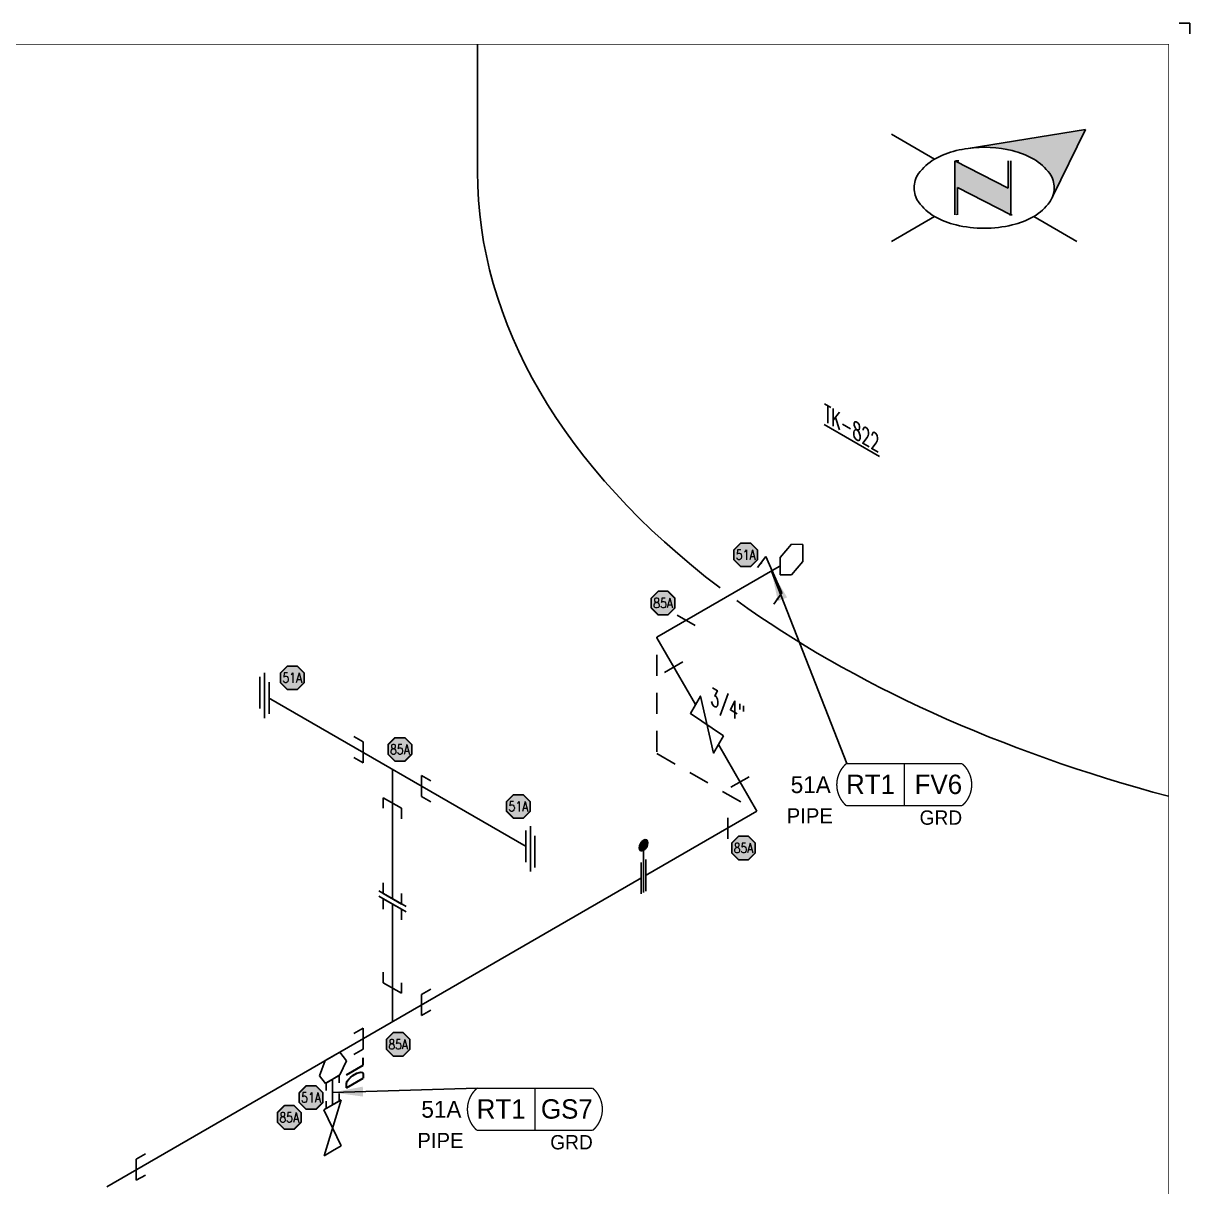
# Model space of a CAD drawing. Header units: inches. Extents: x 0.1 to 17.4, y 0.1 to 11.4.
# Drawn here: x 10.45 to 17.38, y 4.47 to 11.37 of the extents above; entities that cross this region are included whole.
import ezdxf
from ezdxf.enums import TextEntityAlignment as Align

# ---------------------------------------------------------------- set-up
doc = ezdxf.new("R2010")
doc.units = ezdxf.units.IN
doc.header["$MEASUREMENT"] = 0
doc.linetypes.add('HIDDEN2', pattern=[0.1875, 0.125, -0.0625])
for name, color, linetype in [('BORDER', 3, 'Continuous'), ('DL', 20, 'Continuous'), ('EQUIP', 131, 'Continuous'), ('EQUIP-ANNO', 150, 'Continuous'), ('FITTINGS', 4, 'Continuous'), ('PART_PCML', 7, 'Continuous'), ('PART_SelectedCML_RT', 132, 'Continuous'), ('PIPE-ANNO', 150, 'HIDDEN2'), ('TEXT', 7, 'Continuous')]:
    doc.layers.add(name, color=color, linetype=linetype)
doc.layers.add('PIPE', color=7, linetype='Continuous', lineweight=30)
doc.styles.add('CMLPAS', font='')
doc.styles.add('ISO30', font='simplex.shx', dxfattribs={"width": 0.85, "oblique": 30, "height": 0.075})
doc.styles.add('PART_Standard', font='romans', dxfattribs={"width": 0.8, "height": 0.09})
doc.styles.add('Richmond', font='arial.ttf')
doc.styles.add('SIMPLEX', font='ROMANS')
doc.styles.get("Standard").update_dxf_attribs({"font": 'arial.ttf'})
doc.styles.get('CMLPAS').set_extended_font_data('Cordia New')
doc.dimstyles.new('Richmond', dxfattribs={"dimtxt": 0.18, "dimasz": 0.18, "dimexe": 0.18, "dimexo": 0.0625, "dimgap": 0.09, "dimtad": 0, "dimtih": 1, "dimtoh": 1, "dimdec": 4, "dimzin": 0, "dimdsep": 46, "dimtxsty": 'Richmond', "dimcen": 0.09, "dimadec": 0, "dimazin": 0, "dimtfac": 1, "dimtdec": 4, "dimtofl": 0, "dimtmove": 0, "dimatfit": 3, "dimfxl": 1, "dimtolj": 1, "dimtzin": 0, "dimarcsym": 0})
doc.dimstyles.get("Standard").update_dxf_attribs({"dimtxt": 0.18, "dimasz": 0.18, "dimexe": 0.18, "dimexo": 0.0625, "dimgap": 0.09, "dimtad": 0, "dimtih": 1, "dimtoh": 1, "dimdec": 4, "dimzin": 0, "dimdsep": 46, "dimtxsty": 'Standard', "dimcen": 0.09, "dimadec": 0, "dimazin": 0, "dimtfac": 1, "dimtdec": 4, "dimtofl": 0, "dimtmove": 0, "dimatfit": 3, "dimfxl": 1, "dimtolj": 1, "dimtzin": 0, "dimarcsym": 0})

# ---------------------------------------------------------------- blocks, each defined once
blk = doc.blocks.new('north2')
at = {"layer": 'BORDER'}
for points in [[(-0.706, -0.7673, -0.156851), (-0.679, -0.8512, -0.095667), (-0.6893, -0.9048), (-0.4945, -0.5044), (-1.1905, -0.6173, -0.092194), (-0.9281, -0.6306, -0.072341), (-0.8009, -0.6813, -0.106617)], [(-0.9381, -1.0109), (-0.9364, -1.0092), (-0.9364, -0.6907), (-0.9524, -0.6907), (-0.9524, -0.8533), (-1.2701, -0.6907), (-1.2701, -0.7067), (-1.2701, -1.0118), (-1.254, -1.0118), (-1.254, -0.8492)]]:
    blk.add_hatch(color=7, dxfattribs=at).paths.add_polyline_path(points)
at = {"layer": 'BORDER', "color": 7}
for p, q in [((-1.3895, -0.6813), (-1.6462, -0.5331)), ((-0.4945, -0.5044), (-1.1905, -0.6173)), ((-0.4945, -0.5044), (-0.6893, -0.9048)), ((-1.2701, -0.6907), (-1.2701, -1.0118)), ((-0.9524, -0.8533), (-1.2701, -0.6907)), ((-1.2701, -0.7067), (-1.2701, -0.6907)), ((-1.262, -0.6907), (-1.246, -0.6907)), ((-0.9524, -0.6907), (-0.9524, -0.8533)), ((-0.9364, -0.6907), (-0.9364, -1.0118)), ((-0.9364, -1.0118), (-1.254, -0.8492)), ((-1.254, -0.8492), (-1.254, -1.0118)), ((-1.3895, -1.0211), (-1.6462, -1.1694)), ((-1.2603, -1.0109), (-1.262, -1.0092)), ((-0.9283, -1.0118), (-0.9444, -1.0118)), ((-0.8009, -1.0211), (-0.5441, -1.1694))]:
    blk.add_line(p, q, dxfattribs=at)
for centre, radius, start, end in [((-1.0952, -1.3294), 0.7185, 97.62035, 103.44948), ((-1.0952, -1.3294), 0.7185, 76.55052, 97.62035), ((-1.2376, -0.9443), 0.3037, 120, 144.34287), ((-1.1517, -1.0932), 0.4756, 103.44948, 120), ((-1.0387, -1.0932), 0.4756, 60, 76.55052), ((-0.9527, -0.9443), 0.3037, 35.65713, 60), ((-1.3674, -0.8512), 0.144, 144.34287, 180), ((-0.823, -0.8512), 0.144, 360, 35.65713), ((-1.3674, -0.8512), 0.144, 180, 215.65713), ((-0.823, -0.8512), 0.144, 337.57958, 360), ((-1.2376, -0.7582), 0.3037, 215.65713, 240), ((-0.9527, -0.7582), 0.3037, 300, 324.34287), ((-0.823, -0.8512), 0.144, 324.34287, 337.55468), ((-1.1517, -0.6093), 0.4756, 240, 256.55052), ((-1.0387, -0.6093), 0.4756, 283.44948, 300), ((-1.0952, -0.373), 0.7185, 256.55052, 270), ((-1.0952, -0.373), 0.7185, 270, 283.44948)]:
    blk.add_arc(centre, radius, start, end, dxfattribs=at)
blk = doc.blocks.new('A$C6804a2e5')
blk.add_blockref('north2', (0, 0))
blk = doc.blocks.new('A$C860dd1f6')
at = {"layer": 'PIPE'}
blk.add_blockref('A$C6804a2e5', (0, 0), dxfattribs=at)
blk = doc.blocks.new('Border')
at = {"layer": 'BORDER', "const_width": 0.005}
blk.add_lwpolyline([(0.25, 0.25), (17.25, 0.25), (17.25, 11.25), (0.25, 11.25)], close=True, dxfattribs=at)
blk = doc.blocks.new('*U96')
blk.add_wipeout([(0, -0.0504), (-0.0671, -0.13), (-0.1342, -0.13), (-0.1342, -0.0272), (-0.0671, 0.0525), (0, 0.0504)])
at = {"layer": 'FITTINGS', "linetype": 'Continuous'}
for p, q in [((-0.0671, 0.0525), (-0.1342, -0.0272)), ((-0.0671, 0.0525), (0, 0.0504)), ((0, 0.0504), (0, -0.0504)), ((-0.1342, -0.0272), (-0.1342, -0.13)), ((0, -0.0504), (-0.0671, -0.13)), ((-0.0671, -0.13), (-0.1342, -0.13))]:
    blk.add_line(p, q, dxfattribs=at)
blk = doc.blocks.new('2_UNION_THREAD_30')
at = {"color": 0, "linetype": 'ByBlock', "lineweight": -2}
blk.add_wipeout([(-0.0271, -0.1094), (0.0271, -0.0781), (0.0271, 0.1094), (-0.0271, 0.0781)], dxfattribs=at)
for p, q in [((-0.0271, 0.0781), (-0.0271, -0.1094)), ((0, 0.1345), (0, -0.1345)), ((0.0271, 0.1094), (0.0271, -0.0781))]:
    blk.add_line(p, q, dxfattribs=at)
blk = doc.blocks.new('*U97')
blk.add_wipeout([(0.1181, -0.0088), (0.1181, -0.1276), (0, 0), (-0.1181, 0.0088), (-0.1181, 0.1276), (0, 0)]).dxf.layer = 'FITTINGS'
at = {"layer": 'FITTINGS'}
blk.add_lwpolyline([(0.1181, -0.0088), (-0.1181, 0.0088), (-0.1181, 0.1276), (0.1181, -0.1276)], close=True, dxfattribs=at)
blk = doc.blocks.new('1_Text_330')
at = {"layer": 'TEXT', "style": 'PART_Standard', "oblique": 330, "width": 0.8}
blk.add_attdef('3/4"', (0, 0), '', height=0.09, rotation=330, dxfattribs=at)
blk = doc.blocks.new('O-let 1')
at = {"layer": 'FITTINGS', "linetype": 'ByBlock'}
for p, q in [((-0.0439, -0.0254), (0.0439, 0.0254)), ((0.0827, -0.0263), (0.0439, 0.0254)), ((-0.0439, -0.0254), (-0.0768, -0.1149)), ((0.0437, -0.1104), (0.0827, -0.0263)), ((-0.0768, -0.1149), (-0.0428, -0.1603)), ((-0.0428, -0.1603), (0.0437, -0.1104))]:
    blk.add_line(p, q, dxfattribs=at)
blk = doc.blocks.new('2_SOCKET_SINGLE_30')
at = {"color": 0, "linetype": 'ByBlock', "lineweight": -2}
for p, q in [((0, 0.0625), (0.0541, 0.0937)), ((0, 0.0625), (0, -0.0625)), ((0, -0.0625), (0.0541, -0.0313))]:
    blk.add_line(p, q, dxfattribs=at)
blk = doc.blocks.new('DL_Vert_330')
at = {"layer": 'DL', "style": 'ISO30', "oblique": 330, "width": 0.85}
blk.add_text('DL', height=0.1, rotation=90, dxfattribs=at).set_placement((0, 0))
blk = doc.blocks.new('Socket_30')
at = {"color": 0, "linetype": 'ByBlock', "lineweight": -2}
for p, q in [((0, 0.0313), (0.0271, 0.0469)), ((0, 0.0313), (0, -0.0313)), ((0, -0.0313), (0.0271, -0.0156))]:
    blk.add_line(p, q, dxfattribs=at)
blk = doc.blocks.new('2_CONNECTION_SWFLANGE_DOUBLE_30')
at = {"color": 0, "linetype": 'ByBlock', "lineweight": -2}
blk.add_wipeout([(0.0135, -0.0859), (-0.0135, -0.1016), (-0.0135, 0.0859), (0.0135, 0.1016)], dxfattribs=at)
for p, q in [((-0.0135, 0.0859), (-0.0135, -0.1016)), ((0.0135, -0.0859), (0.0135, 0.1016))]:
    blk.add_line(p, q, dxfattribs=at)
at = {"color": 0, "linetype": 'ByBlock', "lineweight": -2, "zscale": 2}
for p, xscale, yscale in [((0.0135, 0.0078), 2, 2), ((-0.0135, -0.0078), -2, -2)]:
    blk.add_blockref('Socket_30', p, dxfattribs=dict(at, xscale=xscale, yscale=yscale))
blk = doc.blocks.new('2_TEE_SOCKET_30')
at = {"color": 0, "linetype": 'ByBlock', "lineweight": -2}
for p, q in [((0.0541, 0.2321), (0.0541, 0.2946)), ((0.0541, 0.2321), (-0.0541, 0.1696)), ((-0.0541, 0.1696), (-0.0541, 0.2321)), ((0.174, 0.1629), (0.2281, 0.1942)), ((0.174, 0.1629), (0.174, 0.0379)), ((0.174, 0.0379), (0.2281, 0.0692)), ((-0.0541, -0.2321), (0.0541, -0.1696)), ((0.0541, -0.1696), (0.0541, -0.2321)), ((-0.0541, -0.2321), (-0.0541, -0.2946))]:
    blk.add_line(p, q, dxfattribs=at)
blk = doc.blocks.new('2_BLIND_THREAD_PADDLE_30')
at = {"linetype": 'ByBlock', "lineweight": -2}
h = blk.add_hatch(color=0, dxfattribs=at)
edge = h.paths.add_edge_path()
edge.add_ellipse((0, 0.1869), major_axis=(-0.0185, -0.032), ratio=0.57735, start_angle=0, end_angle=360)
at = {"color": 0, "linetype": 'ByBlock', "lineweight": -2}
blk.add_ellipse((0, 0.1869), major_axis=(-0.0185, -0.032), ratio=0.57735, dxfattribs=at)
blk.add_wipeout([(-0.0141, 0.0856), (0.0141, 0.1019), (0.0141, -0.0856), (-0.0141, -0.1019)])
for p, q in [((0, -0.0937), (0, 0.1567)), ((-0.0141, -0.1019), (-0.0141, 0.0856)), ((0.0141, -0.0856), (0.0141, 0.1019))]:
    blk.add_line(p, q, dxfattribs=at)
blk = doc.blocks.new('PART_PCML')
blk.add_hatch(color=0).paths.add_polyline_path([(-0.0699, -0.029), (-0.029, -0.0699), (0.029, -0.0699), (0.0699, -0.029), (0.0699, 0.029), (0.029, 0.0699), (-0.029, 0.0699), (-0.0699, 0.029)])
at = {"color": 7, "const_width": 0.009}
blk.add_lwpolyline([(-0.0699, 0.029), (-0.029, 0.0699), (0.029, 0.0699), (0.0699, 0.029), (0.0699, -0.029), (0.029, -0.0699), (-0.029, -0.0699), (-0.0699, -0.029), (-0.0699, 0.029), (-0.029, 0.0699)], dxfattribs=at)
at = {"color": 18, "true_color": 0x000000}
blk.add_lwpolyline([(-0.029, 0.0699), (-0.0699, 0.029), (-0.0699, -0.029), (-0.029, -0.0699), (0.029, -0.0699), (0.0699, -0.029), (0.0699, 0.029), (0.029, 0.0699)], close=True, dxfattribs=at)
at = {"color": 7, "true_color": 0xffffff, "style": 'SIMPLEX', "width": 0.8, "flags": 1}
for tag, p in [('CIRCUIT', (-0.0939, 0.0889)), ('DM', (-0.0527, -0.1332)), ('TYPE', (-0.0749, -0.2043))]:
    blk.add_attdef(tag, p, '', height=0.0586, dxfattribs=at)
at = {"color": 7, "true_color": 0xffffff, "style": 'SIMPLEX', "width": 0.8}
blk.add_attdef('DMDISP', text='', height=0.0586, dxfattribs=at).set_placement((0, 0), align=Align.MIDDLE_CENTER)
blk = doc.blocks.new('CMLPAS')
at = {"const_width": 0.008}
blk.add_lwpolyline([(0.0625, 0.125, 0.454441), (0.0625, -0.125), (0.75, -0.125, 0.454441), (0.75, 0.125)], format="xyb", close=True, dxfattribs=at)
blk.add_lwpolyline([(0.4063, -0.125), (0.4063, 0.125)], dxfattribs=at)
at = {"style": 'CMLPAS', "flags": 1}
for tag, p in [('STATE', (0.75, 0.6229)), ('DL', (0.75, 0.4817)), ('CIRCUIT', (0.75, 0.3405)), ('SUBSINTERVAL(MONTHS)', (-0.0251, -0.3355)), ('OLD_ID', (0.75, -0.3366)), ('OLD_NDE', (0.75, -0.4778)), ('OLD_ENTY', (0.7411, -0.6357)), ('SIZE', (0.7473, -0.7611)), ('SPEC', (0.7473, -0.9022)), ('JUSTIFY', (0.7473, -1.0434)), ('COMMENTS', (0.7473, -1.1846)), ('OLD_ASSET', (0.75, -1.3262)), ('SCHED', (0.7371, -1.4689)), ('NOM_THICK', (0.7521, -1.6102)), ('CORR_ALLOW', (0.763, -1.7453)), ('TML_STATUS', (0.7723, -1.8777)), ('FLOW_ORDER', (0.7785, -2.1301))]:
    blk.add_attdef(tag, text='', height=0.1, dxfattribs=at).set_placement(p, align=Align.MIDDLE_RIGHT)
at = {"style": 'CMLPAS'}
for tag, height, p in [('CHILD', 0.25, (0.75, 0.269)), ('###', 0.115, (0.75, 0.002)), ('ACCESS', 0.085, (0.75, -0.1954))]:
    blk.add_attdef(tag, text='', height=height, dxfattribs=at).set_placement(p, align=Align.MIDDLE_RIGHT)
at = {"color": 152, "style": 'CMLPAS'}
for tag, height, p in [('SPECIAL', 0.085, (0.4055, 0.1897)), ('DM-TYPE', 0.1, (-0.03, 0)), ('COMP', 0.09, (-0.0174, -0.185))]:
    blk.add_attdef(tag, text='', height=height, dxfattribs=at).set_placement(p, align=Align.MIDDLE_RIGHT)
at = {"style": 'CMLPAS'}
blk.add_attdef('NDE', text='', height=0.115, dxfattribs=at).set_placement((0.206, 0.002), align=Align.MIDDLE_CENTER)
blk = doc.blocks.new('*U98')
at = {"color": 20, "linetype": 'ByBlock', "ltscale": 0.7}
blk.add_line((0.0109, -0.1589), (-0.0847, 0.058), dxfattribs=at)
for points in [[(-0.1335, -0.0087), (-0.0847, 0.058)], [(-0.0379, -0.2255), (0.0109, -0.1589)]]:
    blk.add_leader(points, dimstyle='Richmond', override={"dimasz": 0.04, "dimgap": 0.09, "dimtad": 0}, dxfattribs=at)

msp = doc.modelspace()

# ---------------------------------------------------------------- linework, layer by layer
for p, q in [((17.3125, 11.375), (17.375, 11.375)), ((17.375, 11.375), (17.375, 11.3125)), ((11.8549, 7.4014), (13.4877, 6.4587))]:
    msp.add_line(p, q)
at = {"layer": 'EQUIP'}
msp.add_line((13.1459, 10.4932), (13.1459, 11.25), dxfattribs=at)
msp.add_ellipse((20.2193, 10.4932), major_axis=(-7.0733, 0), ratio=0.57735, start_param=0, end_param=0.649532, dxfattribs=at)
at = {"layer": 'FITTINGS', "linetype": 'ByBlock', "lineweight": -2}
for p, q in [((14.4395, 7.8002), (14.3313, 7.8627)), ((14.366, 7.5845), (14.2577, 7.522)), ((14.6513, 6.8404), (14.7595, 6.9029)), ((14.6319, 6.6597), (14.6319, 6.5347)), ((12.5867, 5.6798), (12.5867, 5.7423)), ((12.5867, 5.6798), (12.6949, 5.6173)), ((12.6949, 5.6173), (12.6949, 5.6798)), ((12.8148, 5.6106), (12.8689, 5.6418)), ((12.8148, 5.6106), (12.8148, 5.4856)), ((12.8148, 5.4856), (12.8689, 5.5168)), ((12.4668, 5.4097), (12.4127, 5.3784)), ((12.4668, 5.2847), (12.4668, 5.4097)), ((12.4668, 5.2847), (12.4127, 5.2534)), ((11.1203, 4.6323), (11.1744, 4.6635)), ((11.1203, 4.6323), (11.1203, 4.5073)), ((11.1203, 4.5073), (11.1744, 4.5385))]:
    msp.add_line(p, q, dxfattribs=at)
at = {"layer": 'FITTINGS', "linetype": 'ByBlock'}
for p, q in [((12.3377, 4.9846), (12.2348, 4.9252)), ((12.2348, 4.9252), (12.3375, 4.7118)), ((12.2353, 4.6527), (12.3377, 4.9846)), ((12.3375, 4.7118), (12.2864, 4.6822)), ((12.2864, 4.6822), (12.2353, 4.6527))]:
    msp.add_line(p, q, dxfattribs=at)
at = {"layer": 'PIPE'}
for p, q in [((15.0774, 8.231), (14.2114, 7.731)), ((12.6408, 6.9476), (12.6408, 5.4476)), ((10.9463, 4.4693), (14.8059, 6.6976))]:
    msp.add_line(p, q, dxfattribs=at)
at = {"layer": 'PIPE', "linetype": 'Continuous'}
msp.add_line((12.2863, 5.1073), (12.2863, 4.9549), dxfattribs=at)
at = {"layer": 'PIPE-ANNO'}
for p, q in [((14.2114, 7.731), (14.2114, 7.7273)), ((14.2114, 7.6258), (14.2114, 7.0408))]:
    msp.add_line(p, q, dxfattribs=at)

# ---------------------------------------------------------------- block references
at = {"layer": 'BORDER'}
for name, p in [('Border', (0, 0)), ('A$C860dd1f6', (17.25, 11.25))]:
    msp.add_blockref(name, p, dxfattribs=at)
at = {"layer": 'DL'}
msp.add_blockref('DL_Vert_330', (12.4676, 5.0989), dxfattribs=at)
at = {"layer": 'EQUIP-ANNO'}
ref = msp.add_blockref('1_Text_330', (15.2043, 9.0146), dxfattribs=at)
ref.add_attrib('3/4"', '%%UTK-822', (15.2043, 9.0146), dxfattribs={"layer": 'PIPE-ANNO', "height": 0.09, "rotation": 330, "style": 'PART_Standard', "oblique": 330, "width": 0.8})
at = {"layer": 'FITTINGS', "rotation": 239.9999999999999}
msp.add_blockref('2_TEE_SOCKET_30', (12.6408, 6.9476), dxfattribs=at)
at = {"layer": 'FITTINGS'}
msp.add_blockref('O-let 1', (12.2858, 5.2427), dxfattribs=at)
for p, xscale, yscale, zscale, rotation in [((12.2863, 5.1073), -0.713168504377533, 0.713168504377533, 0.713168504377533, 119.9952760451079), ((12.2863, 4.9549), -0.7131685043775329, 0.7131685043775329, 0.7131685043775329, 299.9952760451079)]:
    msp.add_blockref('2_SOCKET_SINGLE_30', p, dxfattribs=dict(at, xscale=xscale, yscale=yscale, zscale=zscale, rotation=rotation))
at = {"layer": 'PART_PCML', "color": 96}
for p in [(14.7387, 8.22), (12.0465, 7.4899), (13.3892, 6.7262), (12.1581, 4.9983)]:
    msp.add_blockref('PART_PCML', p, dxfattribs=at).add_auto_attribs({'DMDISP': '51A'})
at = {"layer": 'PART_PCML', "color": 13}
for p in [(14.2483, 7.9337), (12.6859, 7.0647), (14.7258, 6.48), (12.6752, 5.3139), (12.0288, 4.8803)]:
    msp.add_blockref('PART_PCML', p, dxfattribs=at).add_auto_attribs({'DMDISP': '85A'})
at = {"layer": 'PART_SelectedCML_RT'}
for p, values in [((15.274, 6.8556), {'###': 'FV6', 'NDE': 'RT1', 'DM-TYPE': '51A', 'COMP': 'PIPE', 'ACCESS': 'GRD'}), ((13.0809, 4.9286), {'###': 'GS7', 'NDE': 'RT1', 'DM-TYPE': '51A', 'COMP': 'PIPE', 'ACCESS': 'GRD'})]:
    msp.add_blockref('CMLPAS', p, dxfattribs=at).add_auto_attribs(values)

# ---------------------------------------------------------------- leaders
msp.add_leader([(12.2863, 5.0284), (13.1435, 5.0536)], dimstyle='Standard', dxfattribs=at)

# ---------------------------------------------------------------- next in the draw order: block references
at = {"layer": 'FITTINGS', "xscale": -1}
for p in [(11.882, 7.3857), (13.4606, 6.4743)]:
    msp.add_blockref('2_UNION_THREAD_30', p, dxfattribs=at)
at = {"layer": 'FITTINGS'}
for name, p, rotation in [('*U97', (14.5086, 7.2124), 329.9999999999999), ('2_CONNECTION_SWFLANGE_DOUBLE_30', (12.6408, 6.1629), 59.99999999999999)]:
    msp.add_blockref(name, p, dxfattribs=dict(at, rotation=rotation))
msp.add_blockref('2_BLIND_THREAD_PADDLE_30', (14.1325, 6.3088), dxfattribs=at)
at = {"layer": 'PIPE'}
msp.add_blockref('*U96', (15.0774, 8.231), dxfattribs=at)

# ---------------------------------------------------------------- next in the draw order: linework, layer by layer
at = {"layer": 'EQUIP'}
msp.add_ellipse((20.2193, 10.4932), major_axis=(-7.0733, 0), ratio=0.57735, start_param=0.672677, end_param=1.137588, dxfattribs=at)
at = {"layer": 'PIPE'}
for p, q in [((14.4404, 7.3306), (14.2114, 7.7273)), ((14.8059, 6.6976), (14.5768, 7.0943))]:
    msp.add_line(p, q, dxfattribs=at)
at = {"layer": 'PIPE-ANNO'}
msp.add_line((14.2114, 7.0408), (14.718, 6.7483), dxfattribs=at)

# ---------------------------------------------------------------- next in the draw order: block references
at = {"layer": 'DL'}
msp.add_blockref('*U98', (14.9432, 8.1525), dxfattribs=at)
at = {"layer": 'TEXT'}
msp.add_blockref('1_Text_330', (14.5283, 7.334), dxfattribs=at).add_auto_attribs({'3/4"': '3/4"'})

# ---------------------------------------------------------------- next in the draw order: leaders
at = {"layer": 'PART_SelectedCML_RT'}
msp.add_leader([(14.8918, 8.1239), (15.339, 6.9806)], dimstyle='Standard', dxfattribs=at)

doc.saveas('drawing.dxf')
